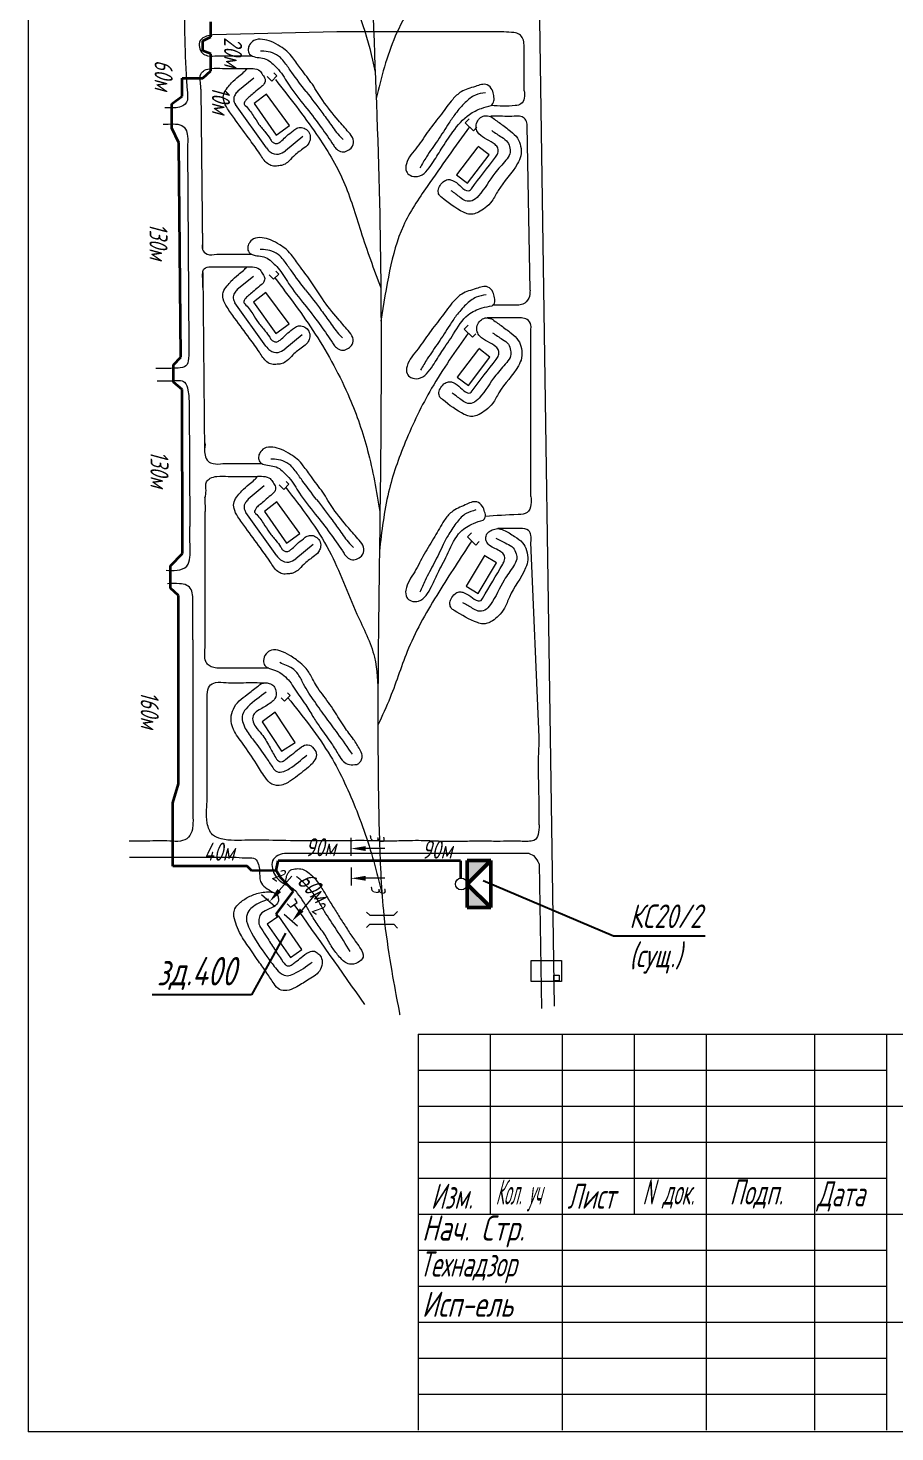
# Model space of a CAD drawing. Header units: millimetres. Extents: x 13096 to 18634, y -492 to 9335.
# Drawn here: x 13117 to 13605, y 5015 to 5805 of the extents above; entities that cross this region are included whole.
import ezdxf
from ezdxf import colors
from ezdxf.entities.mleader import LeaderData, LeaderLine
from ezdxf.math import Vec2, Vec3

# ---------------------------------------------------------------- set-up
doc = ezdxf.new("R2010")
doc.units = ezdxf.units.MM
for name, color, linetype, lineweight in [('Линия выноска', 137, 'Continuous', 20), ('Линия связи (Вновь)', 3, 'Continuous', 60), ('Рамка толстая', 7, 'Continuous', 60), ('Строительный', 251, 'Continuous', 13), ('ТаБлица', 253, 'Continuous', 25), ('текст', 7, 'Continuous', 25), ('Щиты пульты (Вновь)', 5, 'Continuous', 50), ('Элемент эл. схем', 7, 'Continuous', 35)]:
    doc.layers.add(name, color=color, linetype=linetype, lineweight=lineweight)
doc.styles.add('Simplex', font='simplex.shx', dxfattribs={"width": 0.7, "oblique": 15})

# ---------------------------------------------------------------- blocks, each defined once
blk = doc.blocks.new('A$C4BB167BF')
at = {"layer": 'Щиты пульты (Вновь)', "true_color": 0xc7c8ca}
h = blk.add_hatch(color=9, dxfattribs=at)
h.paths.add_polyline_path([(0, 3), (0, 0), (3, 3)])
h.paths.add_polyline_path([(6, 3), (3, 3), (6, 0)])
at = {"layer": 'Щиты пульты (Вновь)', "color": 252, "true_color": 0x939598}
for p, q in [((0, 3), (0, 0)), ((6, 3), (0, 3)), ((0, 0), (3, 3)), ((3, 3), (6, 0)), ((6, 0), (6, 3)), ((0, 0), (6, 0))]:
    blk.add_line(p, q, dxfattribs=at)
blk = doc.blocks.new('_None')

msp = doc.modelspace()

# ---------------------------------------------------------------- linework, layer by layer
at = {"color": 18, "lineweight": 20, "true_color": 0x000000}
for p, q in [((13399.03273, 5340.61873), (13401.42261, 5339.44578)), ((13401.42261, 5339.44578), (13403.23769, 5337.02813)), ((13403.23769, 5337.02813), (13403.88358, 5336.07503)), ((13403.88358, 5336.07503), (13404.68019, 5334.53196)), ((13336.57966, 5239.02752), (14085.82966, 5239.02752)), ((13336.57966, 5239.02752), (13336.57966, 5016.27752)), ((13377.07966, 5239.02752), (13377.07966, 5137.77752)), ((13417.57966, 5239.02752), (13417.57966, 5016.27752)), ((13458.07966, 5239.02752), (13458.07966, 5137.77752)), ((13498.57966, 5239.02752), (13498.57966, 5016.27752)), ((13559.32966, 5239.02752), (13559.32966, 5016.27752)), ((13599.82966, 5239.02752), (13599.82966, 5016.27752)), ((13336.57966, 5218.77752), (13599.82966, 5218.77752)), ((13336.57966, 5198.52752), (13599.82966, 5198.52752)), ((13599.82966, 5198.52752), (14085.82966, 5198.52752)), ((13336.57966, 5178.27752), (13599.82966, 5178.27752)), ((13336.57966, 5158.02752), (13599.82966, 5158.02752)), ((13336.57966, 5137.77752), (14085.82966, 5137.77752)), ((13336.57966, 5117.52752), (13599.82966, 5117.52752)), ((13336.57966, 5097.27752), (13599.82966, 5097.27752)), ((13336.57966, 5077.02752), (13599.82966, 5077.02752)), ((13599.82966, 5077.02752), (14085.82966, 5077.02752)), ((13336.57966, 5056.77752), (13599.82966, 5056.77752)), ((13336.57966, 5036.52752), (13599.82966, 5036.52752))]:
    msp.add_line(p, q, dxfattribs=at)
for points in [[(13400.15876, 5280.34237), (13417.20413, 5280.34237), (13417.20413, 5268.67176), (13400.10158, 5268.67176)], [(13412.81376, 5272.09814), (13415.87986, 5272.09814), (13415.87986, 5269.01502), (13412.81376, 5269.01502)]]:
    msp.add_lwpolyline(points, close=True, dxfattribs=at)
at = {"layer": 'Линия связи (Вновь)', "color": 18, "lineweight": 35, "true_color": 0x000000}
for p, q in [((13219.98403, 5799.85173), (13219.98403, 5808.21377)), ((13215.54337, 5797.49073), (13219.98403, 5799.85173)), ((13215.54337, 5791.85179), (13215.54337, 5797.49073)), ((13220.12146, 5790.18571), (13215.54337, 5791.85179)), ((13220.12146, 5780.56925), (13220.12146, 5790.18571)), ((13215.64922, 5776.58667), (13220.12146, 5780.56925)), ((13203.97352, 5776.58667), (13215.64922, 5776.58667)), ((13203.97352, 5766.36238), (13203.97352, 5776.58667)), ((13198.06803, 5762.17188), (13203.97352, 5766.36238)), ((13198.06803, 5748.44739), (13198.06803, 5762.17188)), ((13202.0104, 5740.10739), (13198.06803, 5748.44739)), ((13203.13237, 5619.65413), (13202.0104, 5740.10739)), ((13199.1156, 5615.43698), (13203.13237, 5619.65413)), ((13199.14351, 5605.59975), (13199.1156, 5615.43698)), ((13203.93398, 5601.4623), (13199.14351, 5605.59975)), ((13204.11403, 5509.31021), (13203.93398, 5601.4623)), ((13197.41318, 5502.39674), (13204.11403, 5509.31021)), ((13197.44147, 5489.77664), (13197.41318, 5502.39674)), ((13201.89813, 5485.66093), (13197.44147, 5489.77664)), ((13201.85576, 5379.77048), (13201.89813, 5485.66093)), ((13198.75114, 5369.10002), (13201.85576, 5379.77048)), ((13198.78618, 5333.52419), (13198.74981, 5369.14045)), ((13256.77279, 5331.00334), (13257.96227, 5336.51686)), ((13360.33523, 5336.51686), (13257.96227, 5336.51686)), ((13360.33523, 5336.51686), (13360.33523, 5326.68625)), ((13240.48054, 5333.5449), (13198.78618, 5333.52419)), ((13243.17471, 5330.82808), (13240.48054, 5333.5449)), ((13256.77279, 5331.00334), (13243.17471, 5330.82808)), ((13259.45344, 5326.83196), (13256.77279, 5331.00334)), ((13266.46026, 5319.37499), (13259.45344, 5326.83196)), ((13256.71253, 5306.46605), (13266.46026, 5319.37499)), ((13257.68145, 5305.0077), (13256.71253, 5306.46605))]:
    msp.add_line(p, q, dxfattribs=at)
at = {"layer": 'Рамка толстая', "color": 18, "lineweight": 20, "true_color": 0x000000}
for p in [(13117.35056, 6348.47419), (14085.97556, 5015.34919)]:
    msp.add_line(p, (13117.35056, 5015.34919), dxfattribs=at)
at = {"layer": 'Строительный', "color": 18, "lineweight": 20, "true_color": 0x000000}
for p, q in [((13398.53152, 6234.94364), (13413.07263, 5254.64848)), ((13290.95113, 5802.51871), (13221.14292, 5800.93067)), ((13377.06522, 5802.51871), (13290.95113, 5802.51871)), ((13396.20225, 5769.44099), (13396.20225, 5795.23949)), ((13257.19716, 5777.81882), (13255.56036, 5779.45563)), ((13214.4953, 5770.29065), (13215.39209, 5680.21101)), ((13244.28192, 5776.60707), (13235.1821, 5769.15226)), ((13251.79908, 5777.43192), (13254.30467, 5774.92633)), ((13254.30467, 5774.92633), (13257.19716, 5777.81882)), ((13251.27175, 5737.34511), (13233.908, 5761.74135)), ((13381.35786, 5755.10488), (13377.45835, 5755.10488)), ((13363.10081, 5751.50181), (13365.29905, 5753.75472)), ((13367.75715, 5746.95847), (13363.10081, 5751.50181)), ((13369.65039, 5748.89879), (13367.75715, 5746.95847)), ((13399.53019, 5657.37089), (13397.95513, 5749.77581)), ((13271.7103, 5743.66278), (13261.98975, 5735.72412)), ((13206.96252, 5737.66502), (13207.70393, 5626.06045)), ((13258.26645, 5666.38054), (13256.62965, 5668.01734)), ((13215.52014, 5667.34902), (13216.52883, 5566.02811)), ((13244.02407, 5665.07059), (13234.92425, 5657.61578)), ((13252.86837, 5665.99364), (13255.37396, 5663.48805)), ((13255.37396, 5663.48805), (13258.26645, 5666.38054)), ((13251.0139, 5625.80863), (13233.65016, 5650.20486)), ((13392.37332, 5648.82537), (13378.46997, 5648.82537)), ((13362.43441, 5635.46991), (13364.63265, 5637.72282)), ((13394.6717, 5641.74559), (13375.42802, 5641.74559)), ((13271.45245, 5632.1263), (13261.7319, 5624.18764)), ((13367.09075, 5630.92657), (13362.43441, 5635.46991)), ((13368.98399, 5632.86689), (13367.09075, 5630.92657)), ((13399.97182, 5541.36378), (13399.97182, 5634.95225)), ((13207.82636, 5593.12483), (13208.30199, 5524.51817)), ((13263.97442, 5548.17288), (13262.33762, 5549.80968)), ((13250.10473, 5547.23921), (13241.00491, 5539.78441)), ((13258.57634, 5547.78597), (13261.08193, 5545.28039)), ((13261.08193, 5545.28039), (13263.97442, 5548.17288)), ((13216.78282, 5540.51606), (13216.85916, 5532.84827)), ((13216.85916, 5457.69097), (13216.85916, 5532.84827)), ((13257.09456, 5507.97726), (13239.73082, 5532.37349)), ((13364.39226, 5518.57357), (13366.5905, 5520.82648)), ((13369.0486, 5514.03023), (13364.39226, 5518.57357)), ((13277.53312, 5514.29493), (13267.81257, 5506.35627)), ((13370.94184, 5515.97055), (13369.0486, 5514.03023)), ((13404.71814, 5405.96059), (13399.97182, 5515.44327)), ((13209.87421, 5460.79828), (13209.87421, 5485.06487)), ((13209.87421, 5460.79828), (13209.87421, 5363.77566)), ((13264.70232, 5429.45128), (13263.17891, 5430.97469)), ((13218.08859, 5371.47129), (13218.08859, 5426.22097)), ((13261.54958, 5426.29854), (13259.6643, 5428.18381)), ((13264.70232, 5429.45128), (13261.54958, 5426.29854)), ((13174.39622, 5338.54712), (13234.366, 5338.54712)), ((13399.03273, 5340.61873), (13266.34107, 5340.61873)), ((13404.71814, 5334.84351), (13405.91916, 5253.46209)), ((13264.76987, 5310.46861), (13268.53465, 5313.07233)), ((13268.53465, 5313.07233), (13267.33409, 5315.37309)), ((13262.94701, 5312.29146), (13264.76987, 5310.46861)), ((13307.59074, 5307.63211), (13309.39394, 5305.8289)), ((13309.39394, 5305.8289), (13322.95033, 5305.8289)), ((13322.95033, 5305.8289), (13325.08889, 5307.96746)), ((13307.59074, 5298.98993), (13309.39394, 5300.79314)), ((13309.39394, 5300.79314), (13322.95033, 5300.79314)), ((13322.95033, 5300.79314), (13325.08889, 5298.65457))]:
    msp.add_line(p, q, dxfattribs=at)
for points in [[(13251.31457, 5767.62119), (13244.40493, 5762.20356), (13256.8248, 5744.46518), (13264.34669, 5749.88282), (13251.31457, 5767.62119)], [(13370.12232, 5737.87829), (13358.16961, 5722.18003), (13364.42506, 5717.41711), (13376.56012, 5733.35486), (13370.30467, 5738.11778)], [(13251.05672, 5656.08471), (13244.14708, 5650.66707), (13256.56695, 5632.9287), (13264.08884, 5638.34633), (13251.05672, 5656.08471)], [(13370.54319, 5624.20478), (13358.59049, 5608.50652), (13364.84594, 5603.7436), (13376.98099, 5619.68135), (13370.72554, 5624.44427)], [(13257.13739, 5538.25334), (13250.22775, 5532.8357), (13262.64762, 5515.09733), (13270.1695, 5520.51496), (13257.13739, 5538.25334)], [(13373.62768, 5507.80786), (13363.61625, 5490.80569), (13370.39129, 5486.81633), (13380.55544, 5504.07789), (13373.78041, 5508.06725)], [(13256.22365, 5420.01355), (13248.85541, 5414.58946), (13259.86898, 5398.16221), (13267.46991, 5403.0439), (13256.22365, 5420.01355)], [(13258.29617, 5305.41626), (13251.82841, 5300.929), (13264.85188, 5282.15747), (13271.13965, 5286.51985), (13258.29617, 5305.41626)]]:
    msp.add_lwpolyline(points, dxfattribs=at)
msp.add_open_spline([(13341.44487, 6284.11754), (13332.05782, 6269.93784), (13341.44487, 6284.11754), (13305.14548, 6218.33333), (13308.92747, 6085.45597), (13305.13986, 5913.2762), (13317.10154, 5715.2256), (13315.18738, 5521.3925), (13313.05463, 5387.45763), (13316.64116, 5300.49574), (13326.27497, 5249.81869), (13326.27497, 5249.81869), (13326.27497, 5249.81869), (13326.27497, 5249.81869), (13326.27497, 5249.81869), (13326.27497, 5249.81869), (13326.27497, 5249.81869), (13326.27497, 5249.81869), (13326.27497, 5249.81869)], degree=3, knots=[0, 0, 0, 0, 25.836333109, 49.871244762, 76.873917157, 116.334767859, 166.936096042, 211.721259242, 248.246118291, 257.850777941, 271.152471293, 282.284588503, 290.662390358, 305.749777897, 312.760031631, 324.633986925, 330.142951601, 332.123990533, 332.123990533, 332.123990533, 332.123990533], dxfattribs=at)
for points in [[(13255.4028, 5892.43458), (13276.86119, 5865.3141), (13293.92449, 5833.02781), (13305.56996, 5806.07884), (13312.47428, 5779.99152)], [(13364.07468, 5862.88287), (13342.97094, 5832.4285), (13323.74309, 5800.10003), (13313.04044, 5765.01537)], [(13205.19377, 5821.15345), (13206.90365, 5768.22639), (13206.43545, 5763.0656), (13204.36703, 5760.99719), (13200.55201, 5759.93694), (13194.24699, 5759.93694)], [(13396.20225, 5795.23949), (13395.44961, 5798.66581), (13393.59153, 5801.13741), (13390.42738, 5802.12237), (13384.80386, 5802.51871), (13377.06522, 5802.51871)], [(13221.14292, 5800.93067), (13217.58334, 5800.08986), (13214.12126, 5797.65095), (13213.6774, 5793.92608), (13215.40844, 5790.50133), (13218.24913, 5789.17102), (13223.61979, 5789.17102)], [(13288.17091, 5740.2185), (13281.21117, 5750.09297), (13272.98105, 5760.76072), (13264.06934, 5772.61072), (13258.10386, 5781.32127), (13255.1061, 5784.31903), (13251.94021, 5786.87423), (13248.16658, 5787.95429), (13244.18226, 5788.6809), (13241.80645, 5790.11092), (13241.07915, 5792.8594), (13241.80645, 5795.19719), (13244.30781, 5797.69855), (13249.14359, 5798.36445), (13253.95008, 5797.10078), (13259.12317, 5794.31426), (13262.79128, 5791.69215), (13266.19099, 5787.98082), (13270.7551, 5781.72622), (13277.13001, 5773.08273), (13283.0166, 5763.94377), (13291.73031, 5752.91744), (13297.54012, 5746.11247), (13300.09313, 5742.168), (13299.7777, 5738.34737), (13297.65127, 5736.22095), (13294.64121, 5735.06629), (13291.48135, 5736.09774), (13289.47224, 5738.15344), (13288.17091, 5740.2185)], [(13223.61979, 5789.17102), (13229.74379, 5789.17102), (13236.31203, 5789.17102), (13240.76905, 5789.17102), (13242.97947, 5789.17102)], [(13273.60444, 5769.06608), (13265.60609, 5779.72363), (13261.71696, 5785.14736), (13259.15666, 5788.10559), (13254.69522, 5790.71379), (13249.94329, 5791.64386), (13248.02585, 5791.64386)], [(13214.4953, 5770.29065), (13214.23105, 5774.02919), (13214.4953, 5778.87274), (13216.56372, 5780.94115), (13220.37875, 5782.0014), (13226.68376, 5782.0014)], [(13226.68376, 5782.0014), (13233.53889, 5782.0014), (13239.64242, 5782.0014), (13243.77977, 5782.0014), (13247.61041, 5780.7141), (13249.19971, 5778.47489), (13250.54836, 5775.98269), (13250.14085, 5773.49921), (13247.92107, 5771.27943), (13244.59851, 5768.46981), (13241.97188, 5766.20841), (13239.99263, 5764.41859), (13239.07977, 5763.07933), (13238.86865, 5761.95772), (13239.41623, 5761.20023), (13243.85892, 5755.5143), (13247.12988, 5750.55863), (13250.84655, 5745.90496), (13253.429, 5742.42163), (13254.5812, 5740.77883), (13255.86618, 5739.97214), (13257.48979, 5739.77263), (13258.38407, 5740.22369), (13260.02223, 5741.44171), (13262.71921, 5744.0326), (13266.25964, 5746.92495), (13268.46009, 5748.41273), (13270.99395, 5748.81244), (13273.79453, 5747.65774), (13275.69592, 5745.12627), (13275.82541, 5741.82409), (13274.79696, 5739.51218), (13271.7682, 5736.73026), (13266.46503, 5732.49375), (13263.12376, 5729.15249), (13260.41103, 5727.6212), (13257.68586, 5727.1869), (13254.59436, 5727.1869), (13251.85189, 5728.55684), (13247.63909, 5733.91308), (13242.09296, 5741.76866), (13233.8612, 5752.98651), (13229.47007, 5759.31191), (13227.30177, 5763.98352), (13227.30177, 5767.64385), (13229.46121, 5771.26497), (13231.66281, 5773.83671)], [(13231.66281, 5773.83671), (13235.78887, 5777.6094), (13238.67176, 5780.01443), (13240.69182, 5782.0345)], [(13256.32914, 5775.79436), (13279.50067, 5744.92817), (13294.66482, 5718.45528), (13304.31962, 5690.4828), (13315.59899, 5658.66638)], [(13377.70501, 5761.13356), (13372.15016, 5759.55907), (13365.41208, 5756.11988), (13356.1451, 5746.39645), (13349.58393, 5736.58386), (13344.49023, 5728.55811), (13336.31448, 5721.27205), (13332.12267, 5721.91186), (13329.96569, 5724.06884), (13329.96569, 5728.31496), (13336.11497, 5737.95761), (13342.54812, 5747.08176), (13349.65403, 5756.34283), (13356.0267, 5764.60805), (13360.72293, 5768.81634), (13368.81546, 5771.89906), (13375.39427, 5772.77153), (13378.24569, 5769.92012), (13379.12034, 5766.72242), (13379.12034, 5763.69786), (13377.70501, 5761.13356)], [(13235.1821, 5769.15226), (13233.68852, 5767.22808), (13232.91331, 5764.3387), (13233.908, 5761.74135)], [(13273.60444, 5769.06608), (13282.41053, 5757.49412), (13287.38958, 5750.62478), (13292.92188, 5743.51857), (13294.42283, 5742.01762)], [(13374.42192, 5768.34382), (13368.77415, 5767.01175), (13363.05624, 5762.83723), (13357.64203, 5756.67526), (13353.90338, 5751.27664), (13347.60121, 5741.55516), (13341.31457, 5732.34284), (13337.5948, 5726.11559)], [(13396.20225, 5769.44099), (13396.20225, 5765.32764), (13394.41246, 5762.08061), (13391.23007, 5761.13356), (13377.70501, 5761.13356)], [(13377.45835, 5754.89318), (13373.78877, 5755.3664), (13371.15291, 5753.91616), (13369.40851, 5751.12884), (13369.40851, 5747.60112), (13370.80105, 5745.21617), (13379.85253, 5739.15444), (13381.38597, 5737.11077), (13381.38597, 5734.39381), (13380.02621, 5732.06002), (13366.50184, 5714.32302), (13365.49783, 5713.31901), (13363.8676, 5713.31901), (13360.05175, 5716.15108), (13355.86053, 5719.07306), (13353.86156, 5719.53393), (13351.43205, 5718.76582), (13348.90323, 5716.237), (13347.8872, 5713.3808), (13348.40999, 5710.92287), (13349.82398, 5709.50889), (13362.1325, 5701.16378), (13364.89509, 5700.1398), (13367.59004, 5700.1398), (13370.54371, 5701.15214), (13374.20884, 5703.56455), (13378.07083, 5707.42653), (13381.55606, 5713.31836), (13392.5251, 5728.47459), (13394.32842, 5732.86827), (13394.22936, 5738.25651), (13392.47214, 5742.7889), (13388.51191, 5746.74912), (13382.80885, 5751.09598), (13377.45835, 5754.89318)], [(13397.95513, 5749.77581), (13397.11743, 5752.94364), (13395.02899, 5754.7742), (13391.99083, 5755.10488), (13381.35786, 5755.10488)], [(13193.26649, 5750.63539), (13198.99031, 5750.78348), (13203.83385, 5749.85348), (13205.90227, 5747.78506), (13206.96252, 5743.97003), (13206.96252, 5737.66502)], [(13365.42898, 5749.23014), (13341.70767, 5715.70817), (13328.28245, 5693.51423), (13320.57696, 5668.25506), (13315.72008, 5639.92087)], [(13377.96098, 5747.10319), (13383.61304, 5743.3057), (13386.88528, 5740.59791), (13388.17435, 5737.09762), (13388.17435, 5734.04376), (13385.96159, 5730.37836), (13379.77868, 5723.13069), (13370.53621, 5710.37218), (13366.92619, 5707.59449), (13363.19444, 5707.59449), (13360.24699, 5709.46819), (13355.25579, 5713.19641)], [(13251.27175, 5737.34511), (13253.4813, 5735.06107), (13258.16439, 5733.83043), (13261.98975, 5735.72412)], [(13215.30122, 5689.3386), (13215.31055, 5688.40094), (13215.33003, 5686.4449), (13215.36038, 5683.3963), (13215.39209, 5680.21101), (13217.99128, 5677.63453), (13223.36195, 5677.63453)], [(13287.91306, 5628.68201), (13280.95332, 5638.55649), (13272.7232, 5649.22424), (13263.81149, 5661.07424), (13257.84601, 5669.78478), (13254.84825, 5672.78254), (13251.68236, 5675.33775), (13247.90874, 5676.4178), (13243.92441, 5677.14441), (13241.5486, 5678.57444), (13240.8213, 5681.32292), (13241.5486, 5683.66071), (13244.04996, 5686.16207), (13248.88574, 5686.82796), (13253.69223, 5685.56429), (13258.86532, 5682.77778), (13262.53343, 5680.15566), (13265.93314, 5676.44433), (13270.49725, 5670.18974), (13276.87217, 5661.54624), (13282.75875, 5652.40729), (13291.47246, 5641.38095), (13297.28227, 5634.57599), (13299.83528, 5630.63152), (13299.51985, 5626.81089), (13297.39342, 5624.68446), (13294.38336, 5623.5298), (13291.2235, 5624.56126), (13289.21439, 5626.61696), (13287.91306, 5628.68201)], [(13223.36195, 5677.63453), (13229.48594, 5677.63453), (13236.05418, 5677.63453), (13240.5112, 5677.63453), (13242.72162, 5677.63453)], [(13273.34659, 5657.52959), (13265.34825, 5668.18715), (13261.45911, 5673.61088), (13258.89881, 5676.56911), (13254.43737, 5679.17731), (13249.68544, 5680.10737), (13247.768, 5680.10737)], [(13215.60557, 5658.76778), (13215.56833, 5662.50859), (13215.52014, 5667.34902), (13216.30587, 5669.40467), (13220.1209, 5670.46492), (13226.42591, 5670.46492)], [(13226.42591, 5670.46492), (13233.28104, 5670.46492), (13239.38457, 5670.46492), (13243.52192, 5670.46492), (13247.35256, 5669.17761), (13248.94187, 5666.9384), (13250.29051, 5664.4462), (13249.883, 5661.96272), (13247.66322, 5659.74295), (13244.34066, 5656.93333), (13241.71403, 5654.67192), (13239.73478, 5652.8821), (13238.82192, 5651.54284), (13238.6108, 5650.42123), (13239.15838, 5649.66374), (13243.60107, 5643.97782), (13246.87203, 5639.02214), (13250.5887, 5634.36848), (13253.17115, 5630.88514), (13254.32335, 5629.24235), (13255.60833, 5628.43565), (13257.23194, 5628.23615), (13258.12622, 5628.6872), (13259.76438, 5629.90523), (13262.46136, 5632.49611), (13266.00179, 5635.38846), (13268.20224, 5636.87625), (13270.7361, 5637.27595), (13273.53668, 5636.12125), (13275.43807, 5633.58979), (13275.56756, 5630.28761), (13274.53911, 5627.9757), (13271.51035, 5625.19378), (13266.20718, 5620.95727), (13262.86592, 5617.61601), (13260.15318, 5616.08471), (13257.42801, 5615.65042), (13254.33651, 5615.65042), (13251.59404, 5617.02035), (13247.38124, 5622.37659), (13241.83511, 5630.23217), (13233.60335, 5641.45002), (13229.21222, 5647.77543), (13227.04392, 5652.44703), (13227.04392, 5656.10737), (13229.20336, 5659.72849), (13231.40496, 5662.30023)], [(13231.40496, 5662.30023), (13235.53102, 5666.07291), (13238.41391, 5668.47795), (13240.43397, 5670.49801)], [(13256.07129, 5664.25787), (13278.80062, 5632.61315), (13298.04499, 5596.6725), (13308.17958, 5567.27011), (13315.14574, 5532.75189)], [(13378.12589, 5648.55022), (13372.57103, 5647.3137), (13364.75274, 5643.52659), (13356.56598, 5632.72294), (13350.0048, 5622.91035), (13344.9111, 5614.8846), (13336.73535, 5607.59854), (13332.54354, 5608.23835), (13330.38656, 5610.39533), (13330.38656, 5614.64145), (13336.53584, 5624.2841), (13342.96899, 5633.40825), (13350.07491, 5642.66932), (13356.44758, 5650.93453), (13361.14381, 5655.14283), (13369.23633, 5658.22555), (13375.81515, 5659.09802), (13378.66657, 5656.2466), (13379.54121, 5653.04891), (13379.54121, 5650.02434), (13378.12589, 5648.55022)], [(13234.92425, 5657.61578), (13233.43067, 5655.6916), (13232.65546, 5652.80222), (13233.65016, 5650.20486)], [(13273.34659, 5657.52959), (13282.15268, 5645.95764), (13287.13174, 5639.08829), (13292.66403, 5631.98208), (13294.16498, 5630.48113)], [(13374.84279, 5654.67031), (13369.19503, 5653.33824), (13363.47712, 5649.16372), (13358.0629, 5643.00175), (13354.32426, 5637.60313), (13348.02208, 5627.88165), (13341.73545, 5618.66933), (13338.01568, 5612.44208)], [(13399.53019, 5657.37089), (13398.73827, 5652.75255), (13395.48129, 5649.49558), (13392.37332, 5648.82537)], [(13377.87922, 5641.21967), (13374.20965, 5641.69289), (13371.57378, 5640.24264), (13369.82939, 5637.45533), (13369.82939, 5633.92761), (13371.22192, 5631.54266), (13380.27341, 5625.48092), (13381.80685, 5623.43726), (13381.80685, 5620.7203), (13380.44708, 5618.38651), (13366.92271, 5600.64951), (13365.9187, 5599.6455), (13364.28847, 5599.6455), (13360.47263, 5602.47757), (13356.28141, 5605.39955), (13354.28244, 5605.86042), (13351.85293, 5605.09231), (13349.3241, 5602.56349), (13348.30808, 5599.70729), (13348.83087, 5597.24936), (13350.24485, 5595.83537), (13362.55338, 5587.49027), (13365.31596, 5586.46629), (13368.01092, 5586.46629), (13370.96458, 5587.47863), (13374.62972, 5589.89103), (13378.4917, 5593.75302), (13381.97694, 5599.64485), (13392.94597, 5614.80108), (13394.7493, 5619.19476), (13394.65024, 5624.583), (13392.89301, 5629.11538), (13388.93279, 5633.07561), (13383.22973, 5637.42247), (13377.87922, 5641.21967)], [(13399.97182, 5634.95225), (13399.97182, 5637.58706), (13397.81525, 5640.89599), (13394.6717, 5641.74559)], [(13364.76258, 5633.19824), (13344.18626, 5602.1826), (13329.38574, 5571.88825), (13320.00004, 5543.75779), (13314.86555, 5510.58408)], [(13378.38185, 5633.42968), (13384.03392, 5629.63219), (13387.30615, 5626.9244), (13388.59522, 5623.42411), (13388.59522, 5620.37025), (13386.38246, 5616.70485), (13380.19956, 5609.45718), (13370.95708, 5596.69867), (13367.34706, 5593.92098), (13363.61532, 5593.92098), (13360.66787, 5595.79468), (13355.67666, 5599.52289)], [(13207.70393, 5626.06045), (13207.50735, 5618.86027), (13206.06582, 5614.73652), (13201.67573, 5613.49285), (13196.22691, 5613.37533), (13189.25096, 5613.37533)], [(13251.0139, 5625.80863), (13253.22345, 5623.52459), (13257.90654, 5622.29395), (13261.7319, 5624.18764)], [(13189.91221, 5606.40692), (13198.30145, 5606.40692), (13205.29995, 5605.51053), (13207.23508, 5601.14931), (13207.82636, 5593.12483)], [(13216.65959, 5571.5361), (13216.84307, 5570.69529), (13216.53728, 5568.25639), (13216.81729, 5564.53151), (13218.54833, 5561.10676), (13221.38901, 5559.77645), (13226.75968, 5559.77645)], [(13293.99373, 5510.85064), (13287.03399, 5520.72512), (13278.80386, 5531.39287), (13269.89216, 5543.24287), (13263.92667, 5551.95341), (13260.92891, 5554.95117), (13257.76303, 5557.50637), (13253.9894, 5558.58643), (13250.00507, 5559.31304), (13247.62926, 5560.74306), (13246.90197, 5563.49155), (13247.62926, 5565.82934), (13250.13062, 5568.33069), (13254.9664, 5568.99659), (13259.77289, 5567.73292), (13264.94598, 5564.9464), (13268.61409, 5562.32429), (13272.0138, 5558.61296), (13276.57792, 5552.35836), (13282.95283, 5543.71487), (13288.83942, 5534.57591), (13297.55312, 5523.54958), (13303.36294, 5516.74462), (13305.91594, 5512.80015), (13305.60051, 5508.97952), (13303.47409, 5506.85309), (13300.46403, 5505.69843), (13297.30417, 5506.72988), (13295.29505, 5508.78558), (13293.99373, 5510.85064)], [(13226.75968, 5559.77645), (13235.56661, 5559.80316), (13242.13484, 5559.80316), (13246.59186, 5559.80316), (13248.80228, 5559.80316)], [(13279.42725, 5539.69822), (13271.42891, 5550.35578), (13267.53977, 5555.77951), (13264.97948, 5558.73774), (13260.51803, 5561.34594), (13255.76611, 5562.276), (13253.84867, 5562.276)], [(13216.78282, 5540.51606), (13217.37093, 5544.63462), (13217.63519, 5549.47817), (13219.7036, 5551.54659), (13223.51863, 5552.60684), (13229.82364, 5552.60684)], [(13229.82364, 5552.60684), (13239.3617, 5552.63355), (13245.46523, 5552.63355), (13249.60259, 5552.63355), (13253.43322, 5551.34624), (13255.02253, 5549.10703), (13256.37117, 5546.61483), (13255.96366, 5544.13135), (13253.74388, 5541.91157), (13250.42133, 5539.10196), (13247.7947, 5536.84055), (13245.81544, 5535.05073), (13244.90259, 5533.71147), (13244.69146, 5532.58986), (13245.23905, 5531.83237), (13249.68173, 5526.14644), (13252.95269, 5521.19077), (13256.66936, 5516.5371), (13259.25182, 5513.05377), (13260.40401, 5511.41098), (13261.689, 5510.60428), (13263.3126, 5510.40478), (13264.20688, 5510.85583), (13265.84505, 5512.07385), (13268.54202, 5514.66474), (13272.08245, 5517.55709), (13274.28291, 5519.04488), (13276.81676, 5519.44458), (13279.61734, 5518.28988), (13281.51873, 5515.75842), (13281.64822, 5512.45624), (13280.61977, 5510.14433), (13277.59101, 5507.36241), (13272.28784, 5503.1259), (13268.94658, 5499.78463), (13266.23384, 5498.25334), (13263.50867, 5497.81905), (13260.41718, 5497.81905), (13257.67471, 5499.18898), (13253.46191, 5504.54522), (13247.91577, 5512.4008), (13239.68401, 5523.61865), (13235.29289, 5529.94405), (13233.12458, 5534.61566), (13233.12458, 5538.276), (13235.28403, 5541.89711), (13237.48563, 5544.46885)], [(13237.48563, 5544.46885), (13241.61168, 5548.24154), (13244.49457, 5550.64658), (13246.51464, 5552.66664)], [(13262.15195, 5546.4265), (13286.58939, 5510.80556), (13302.21335, 5475.18462), (13312.03258, 5450.933), (13313.99524, 5429.09868)], [(13399.97182, 5541.36378), (13399.97182, 5536.73456), (13397.91113, 5532.30214), (13392.88297, 5531.19404), (13374.42471, 5530.09026)], [(13241.00491, 5539.78441), (13239.51134, 5537.86022), (13238.73613, 5534.97085), (13239.73082, 5532.37349)], [(13279.42725, 5539.69822), (13288.23334, 5528.12627), (13293.2124, 5521.25692), (13298.74469, 5514.15071), (13300.24564, 5512.64976)], [(13373.09818, 5528.0535), (13367.72864, 5526.16845), (13360.41333, 5521.48293), (13353.56229, 5509.78654), (13348.20817, 5499.2666), (13344.09981, 5490.69456), (13336.84353, 5482.49237), (13332.60547, 5482.63173), (13330.20843, 5484.51836), (13329.70606, 5488.73466), (13334.67128, 5499.03713), (13339.97973, 5508.85833), (13345.94002, 5518.89508), (13351.29003, 5527.85622), (13355.45538, 5532.59058), (13363.12633, 5536.60911), (13369.55571, 5538.25383), (13372.72447, 5535.7598), (13373.9713, 5532.68804), (13374.32915, 5529.68473), (13373.09818, 5528.0535)], [(13369.11405, 5533.74217), (13363.66355, 5531.75124), (13358.47971, 5526.92953), (13353.83258, 5520.17027), (13350.75893, 5514.36723), (13345.6512, 5503.9684), (13340.49867, 5494.07698), (13337.5418, 5487.45337)], [(13194.97111, 5499.88058), (13201.11977, 5499.88058), (13206.5504, 5502.18912), (13208.30199, 5507.11078), (13208.30199, 5516.97161), (13208.30199, 5524.51817)], [(13381.16008, 5523.31019), (13378.27287, 5522.53335), (13375.70919, 5520.89935), (13374.63112, 5518.3747), (13374.82233, 5516.38798), (13376.59458, 5513.9429), (13383.13856, 5510.22627), (13384.90302, 5508.37838), (13385.22448, 5505.68051), (13384.15039, 5503.20223), (13372.81955, 5483.98969), (13371.94138, 5482.87394), (13370.3226, 5482.68106), (13366.19849, 5485.04177), (13361.69099, 5487.44735), (13359.65153, 5487.66847), (13357.32997, 5486.61832), (13355.1181, 5483.80806), (13354.44714, 5480.85171), (13355.25707, 5478.47289), (13356.82841, 5477.23614), (13370.03783, 5470.40592), (13372.90216, 5469.71599), (13375.57819, 5470.03484), (13378.39134, 5471.38953), (13381.74531, 5474.21863), (13385.12324, 5478.51041), (13387.8869, 5484.77322), (13396.9857, 5501.12079), (13398.25652, 5505.69697), (13397.52065, 5511.03564), (13395.23952, 5515.32828), (13390.83856, 5518.79214), (13384.66126, 5522.43372), (13381.16008, 5523.31019)], [(13380.31984, 5517.8954), (13386.3815, 5514.7933), (13389.95113, 5512.49168), (13391.64528, 5509.16849), (13392.00659, 5506.13609), (13390.24305, 5502.23463), (13384.96107, 5494.30634), (13377.29302, 5480.54392), (13374.037, 5477.35863), (13370.33147, 5476.91711), (13367.18303, 5478.42892), (13361.78579, 5481.54042)], [(13399.97182, 5515.44327), (13399.97182, 5519.49909), (13398.6799, 5522.14034), (13393.91077, 5523.27972), (13381.31397, 5523.27972)], [(13366.72043, 5516.3019), (13348.20793, 5487.60734), (13331.21191, 5455.95219), (13320.8476, 5428.27301), (13313.96521, 5412.74465)], [(13257.09456, 5507.97726), (13259.30412, 5505.69322), (13263.9872, 5504.46258), (13267.81257, 5506.35627)], [(13209.87421, 5485.06487), (13208.99621, 5488.99151), (13206.64879, 5491.33893), (13202.40834, 5492.28232), (13195.68635, 5492.28232)], [(13252.65889, 5444.83907), (13243.26665, 5444.83907), (13230.07171, 5444.83907), (13224.2761, 5444.83907), (13220.94958, 5445.30502), (13218.5032, 5446.71799), (13217.2418, 5448.55104), (13216.70626, 5452.44625), (13216.85916, 5457.69097)], [(13301.91059, 5390.62447), (13297.98247, 5390.62447), (13294.61238, 5392.24581), (13291.90309, 5396.00882), (13287.87218, 5402.41256), (13281.91127, 5410.88408), (13277.88036, 5416.8257), (13273.37961, 5424.17359), (13267.2212, 5433.04731), (13264.37976, 5437.40448), (13261.19836, 5440.58588), (13256.42185, 5443.561), (13252.0747, 5445.0108), (13250.38854, 5446.31032), (13249.64866, 5449.02842), (13251.08696, 5452.77704), (13254.1677, 5454.94997), (13258.90343, 5454.57228), (13264.51345, 5451.91551), (13270.25099, 5447.83705), (13273.6984, 5444.51188), (13277.25146, 5438.81889), (13279.40073, 5434.85192), (13282.78861, 5430.15706), (13289.40892, 5420.76435), (13295.11901, 5411.75777), (13300.29206, 5404.74433), (13303.80046, 5399.0166), (13305.05071, 5395.85143), (13304.78867, 5393.3669), (13303.69649, 5391.76736), (13302.5643, 5390.80992), (13301.91059, 5390.62447)], [(13299.68655, 5396.38574), (13291.42329, 5408.08095), (13285.14857, 5416.58764), (13278.46794, 5425.97208), (13272.21605, 5435.8611), (13269.13724, 5441.39688), (13265.8994, 5444.63471), (13262.65867, 5446.27534), (13258.93593, 5447.91761)], [(13218.08859, 5426.22097), (13218.08859, 5430.06), (13219.28499, 5434.73067), (13222.7559, 5436.6414), (13228.6352, 5436.6414), (13239.84617, 5436.6414), (13246.21008, 5436.6414), (13250.92547, 5436.60178)], [(13246.24048, 5434.42861), (13240.48722, 5429.96561), (13235.97002, 5426.41765), (13232.74337, 5421.81924), (13231.45778, 5416.63111), (13232.78643, 5410.37351), (13238.21931, 5402.1181), (13245.66346, 5391.02811), (13250.53549, 5383.50391), (13254.43293, 5379.60646), (13259.78923, 5379.0678), (13265.50439, 5381.86515), (13273.92176, 5388.27977), (13278.06042, 5392.41842), (13279.40672, 5396.09185), (13278.04525, 5399.51573), (13274.47729, 5401.76706), (13270.99461, 5400.5089), (13266.68148, 5397.02358), (13261.98285, 5393.50995), (13260.33212, 5392.27959), (13258.64776, 5392.27959), (13256.60057, 5394.33115), (13252.89342, 5400.85844), (13248.64057, 5407.64477), (13245.14781, 5412.02684), (13243.65742, 5415.46565), (13243.65742, 5417.29283), (13244.90573, 5419.58405), (13248.07107, 5421.74277), (13253.9066, 5425.49482), (13256.0655, 5427.65372), (13256.65394, 5432.04206), (13255.48502, 5434.62335), (13252.85407, 5436.23918), (13250.65618, 5436.59595), (13248.70535, 5436.0855), (13246.24048, 5434.42861)], [(13251.18604, 5431.22423), (13240.83485, 5422.98478), (13237.92569, 5418.62666), (13237.92569, 5414.88928), (13239.46082, 5410.94741), (13244.02411, 5404.26394), (13251.26912, 5394.30183), (13254.87573, 5388.93535), (13257.13886, 5386.67222), (13261.01236, 5386.67222), (13264.29348, 5388.31921), (13274.06811, 5395.93795)], [(13263.39096, 5428.13992), (13287.28766, 5395.38245), (13302.05825, 5364.49659), (13313.45551, 5329.42444), (13316.27894, 5317.54477)], [(13404.71814, 5356.74683), (13404.50785, 5374.56051), (13404.26578, 5387.99826), (13404.71814, 5405.96059)], [(13404.71814, 5356.74683), (13401.65465, 5347.91948), (13398.36407, 5347.38641), (13389.98687, 5347.56447), (13382.67908, 5347.38641), (13372.87597, 5347.56447), (13364.32048, 5347.42058), (13352.72459, 5347.3028), (13340.01733, 5347.76881), (13326.82668, 5347.6523), (13318.14376, 5347.5358), (13309.4919, 5347.76881), (13296.48485, 5347.76881), (13280.85312, 5347.76881), (13259.6237, 5347.85622), (13241.04465, 5348.0731), (13225.89351, 5348.84273), (13221.04396, 5351.14607), (13218.08859, 5357.57913), (13217.68692, 5365.04413), (13218.08859, 5371.47129)], [(13209.87421, 5363.77566), (13210.03998, 5357.71929), (13209.67427, 5354.28592), (13207.51647, 5349.72377), (13202.93332, 5347.55191), (13196.95151, 5347.55191), (13184.22537, 5347.55191), (13174.12135, 5347.55191)], [(13234.366, 5338.54712), (13241.23295, 5338.07613), (13244.89973, 5337.62345), (13246.79707, 5334.47213), (13247.44079, 5330.89998), (13248.00917, 5324.89087), (13254.98996, 5318.77988)], [(13266.34107, 5340.61873), (13262.82469, 5340.61873), (13257.77354, 5339.50964), (13254.7386, 5336.47471), (13254.7386, 5332.19525), (13256.35468, 5327.99938), (13263.4818, 5322.32374)], [(13262.21623, 5325.53183), (13262.96588, 5323.24511), (13266.52813, 5320.48256), (13268.84593, 5318.16475), (13272.22296, 5313.33616), (13275.61695, 5307.84743), (13279.77692, 5300.94333), (13284.46073, 5294.44172), (13288.27786, 5287.75765), (13292.46987, 5282.3615), (13295.13729, 5279.69408), (13297.98848, 5278.38464), (13302.69286, 5279.28847), (13305.63163, 5282.22725), (13303.91418, 5287.60374), (13301.24807, 5291.30541), (13297.32805, 5297.14441), (13293.31755, 5303.34337), (13289.50813, 5309.49164), (13285.60124, 5315.77729), (13282.02914, 5321.70601), (13278.88524, 5326.10963), (13275.95554, 5329.03932), (13269.89301, 5332.05015), (13266.49037, 5331.7835), (13264.97776, 5331.33505), (13263.85308, 5330.03542), (13262.93246, 5328.52782), (13262.51614, 5327.28015), (13262.21623, 5325.53183)], [(13298.46774, 5285.41066), (13290.72941, 5297.73544), (13283.9942, 5308.05731), (13278.60217, 5316.8117), (13274.06396, 5322.22308), (13270.0201, 5326.18735), (13268.14334, 5327.70283)], [(13254.98996, 5318.77988), (13252.90537, 5318.9848), (13251.40097, 5318.9848), (13247.53749, 5318.43833), (13241.17629, 5316.12399), (13236.16925, 5312.64412), (13233.55026, 5309.4212), (13232.97757, 5306.3845), (13234.09756, 5301.39233), (13236.18332, 5296.20824), (13241.04788, 5288.54027), (13246.90949, 5279.99592), (13251.63661, 5273.3128), (13255.66097, 5267.22779), (13258.71241, 5264.17635), (13262.73677, 5263.57921), (13267.58713, 5265.23247), (13274.50236, 5269.34111), (13281.12661, 5274.47533), (13282.66526, 5278.79676), (13282.02519, 5282.27382), (13280.26432, 5284.37292), (13278.26648, 5285.62812), (13275.26189, 5285.11374), (13270.80263, 5282.07398), (13267.73628, 5279.62629), (13265.83777, 5278.21979), (13264.5477, 5277.49131), (13263.03327, 5277.49131), (13261.65518, 5278.412), (13260.07598, 5280.4486), (13255.8078, 5286.86371), (13251.54114, 5293.55666), (13248.48555, 5298.23462), (13247.11504, 5301.04643), (13247.11504, 5303.46637), (13248.0273, 5306.35775), (13251.64886, 5308.91822), (13256.46185, 5311.40102), (13258.03828, 5314.05175), (13257.87681, 5316.15622), (13257.4406, 5317.39695), (13255.98938, 5318.37002), (13254.98996, 5318.77988)], [(13252.54819, 5314.86301), (13243.98635, 5310.82436), (13241.4546, 5308.29261), (13240.0758, 5304.07616), (13241.94445, 5297.93636), (13251.46231, 5282.71402), (13256.3505, 5276.32099), (13259.77312, 5272.89837), (13263.05998, 5271.8247), (13266.67379, 5272.88291), (13277.07904, 5279.54345)], [(13266.81998, 5311.93819), (13306.4777, 5255.70462)]]:
    msp.add_spline(points, degree=3, dxfattribs=at)
at = {"layer": 'Щиты пульты (Вновь)', "color": 18, "lineweight": 20, "true_color": 0x000000}
msp.add_circle((13360.8324, 5323.41633), 3.3075, dxfattribs=at)
at = {"layer": 'Элемент эл. схем', "color": 18, "lineweight": 20, "true_color": 0x000000}
for p, q in [((13298.84079, 5349.35114), (13298.85581, 5339.22788)), ((13317.86718, 5343.38108), (13307.09968, 5343.36511)), ((13298.86559, 5332.62789), (13298.8806, 5322.50463)), ((13265.57933, 5327.89383), (13258.52563, 5319.75844)), ((13317.89198, 5326.65782), (13307.12448, 5326.64186)), ((13248.58913, 5317.45457), (13256.23777, 5310.8229)), ((13278.2146, 5316.93856), (13271.16089, 5308.80317)), ((13261.22439, 5306.4993), (13268.87303, 5299.86763))]:
    msp.add_line(p, q, dxfattribs=at)
for points in [[(13307.09764, 5344.74011), (13307.10172, 5341.99011), (13298.84969, 5343.35288)], [(13257.48675, 5320.65919), (13259.56451, 5318.85769), (13253.12112, 5313.52515)], [(13307.12244, 5328.01686), (13307.12652, 5325.26686), (13298.87449, 5326.62962)], [(13270.12201, 5309.70392), (13272.19977, 5307.90242), (13265.75638, 5302.56988)]]:
    msp.add_solid(points, dxfattribs=at)

# ---------------------------------------------------------------- block references
at = {"color": 18, "lineweight": 20, "true_color": 0x000000, "xscale": 4.41, "yscale": 4.41, "zscale": 4.41, "rotation": 90}
msp.add_blockref('A$C4BB167BF', (13377.36977, 5310.18653), dxfattribs=at)

# ---------------------------------------------------------------- texts
at = {"color": 18, "lineweight": 20, "true_color": 0x000000, "style": 'Simplex', "oblique": 15}
for s, width, p in [('Изм.', 0.6, (13343.77923, 5140.81502)), ('Кол. уч', 0.4, (13380.1336, 5143.17752)), ('Лист', 0.6, (13420.45404, 5140.81502)), ('N', 0.5, (13462.65157, 5143.17752)), ('Подп.', 0.6, (13511.65173, 5143.17752)), ('Дата', 0.6, (13560.85533, 5142.16502)), ('док.', 0.5, (13473.92563, 5143.17752)), ('Нач. Стр.', 0.7, (13338.73966, 5122.92752)), ('Технадзор', 0.6, (13337.38966, 5102.67752)), ('Исп-ель', 0.7, (13338.73966, 5080.06502))]:
    msp.add_text(s, height=14.175, dxfattribs=dict(at, width=width)).set_placement(p)
at = {"layer": 'ТаБлица', "color": 18, "lineweight": 20, "true_color": 0x000000, "char_height": 10.164, "width": 275.88, "attachment_point": 5, "style": 'Simplex'}
for s, insert, rotation in [('20м', (13232.59116, 5791.26823), 270), ('60м', (13193.57098, 5778.29861), 270), ('10м', (13225.76794, 5764.20188), 270), ('130м', (13190.65899, 5684.78805), 270), ('130м', (13191.2122, 5556.70913), 270), ('160м', (13185.75708, 5421.3526), 270), ('60м', (13277.48232, 5321.65535), 312.01622166)]:
    msp.add_mtext(s, dxfattribs=dict(at, insert=insert, rotation=rotation))
for s, insert in [('40м', (13224.6763, 5341.59843)), ('90м', (13281.6993, 5344.12397)), ('90м', (13347.16909, 5342.78175))]:
    msp.add_mtext(s, dxfattribs=dict(at, insert=insert))
at = {"layer": 'текст', "color": 18, "lineweight": 20, "true_color": 0x000000, "char_height": 11.55, "attachment_point": 5, "style": 'Simplex'}
for s, insert, rotation in [('{\\H0.7x;3}', (13313.5557, 5349.83419), 277.50996044), ('{\\H0.7x;2}', (13257.88072, 5328.87509), 326.4984166), ('{\\H0.7x;3}', (13314.1237, 5320.83383), 277.50996044), ('{\\H0.7x;2}', (13280.13646, 5310.27333), 326.4984166)]:
    msp.add_mtext_dynamic_manual_height_columns(s, width=8.7102084, gutter_width=15, heights=[0], dxfattribs=dict(at, insert=insert, rotation=rotation))

# ---------------------------------------------------------------- leaders
at = {"layer": 'Линия выноска', "color": 18, "lineweight": 20, "true_color": 0x000000}
ml = msp.add_multileader_mtext('Standard', dxfattribs=at)
ml.set_content('{\\C256;\\c0;КС20/2\\P(сущ.)}', color=2, style='Simplex')
ml.set_leader_properties()
ml.set_arrow_properties(name='NONE')
ml.build(insert=Vec2(0, 0))
ml.multileader.update_dxf_attribs({"text_left_attachment_type": 6, "text_right_attachment_type": 6, "dogleg_length": 0, "arrow_head_size": 17.64})
ctx = ml.context
ctx.base_point, ctx.char_height, ctx.arrow_head_size, ctx.landing_gap_size, ctx.plane_origin = Vec3(13446.47684, 5294.29165), 13.23, 17.64, 8.82, Vec3(13580.76731, 5160.80148)
ctx.left_attachment, ctx.right_attachment = 6, 6
notes = []
notes.append((ctx, [(0, (1, 1, 0), (13446.47684, 5294.29165), (1, 0), 0, [(0, [(13373.13725, 5325.47074)], 0, [])])]))
ctx.mtext.insert, ctx.mtext.flow_direction = Vec3(13455.29684, 5311.93165), 5
ml = msp.add_multileader_mtext('Standard', dxfattribs=at)
ml.set_content('{\\C256;\\c0;зд.400}', color=2, style='Simplex')
ml.set_leader_properties()
ml.set_arrow_properties(name='NONE')
ml.build(insert=Vec2(0, 0))
ml.multileader.update_dxf_attribs({"text_left_attachment_type": 6, "text_right_attachment_type": 6, "dogleg_length": 0, "arrow_head_size": 17.64})
ctx = ml.context
ctx.base_point, ctx.char_height, ctx.arrow_head_size, ctx.landing_gap_size, ctx.plane_origin = Vec3(13171.37578, 5261.06246), 16, 17.64, 8.82, Vec3(13307.77862, 5127.57229)
ctx.left_attachment, ctx.right_attachment, ctx.text_align_type = 6, 6, 2
notes.append((ctx, [(1, (1, 1, 0), (13242.94888, 5261.06246), (-1, 0), 0, [(0, [(13261.97632, 5295.74569)], 0, [])])]))
ctx.mtext.insert, ctx.mtext.alignment, ctx.mtext.flow_direction = Vec3(13234.12888, 5282.3958), 3, 5
for ctx, leaders in notes:
    for number, flags, end, landing, length, lines in leaders:
        leader = LeaderData()
        leader.index, (leader.has_last_leader_line, leader.has_dogleg_vector, leader.attachment_direction) = number, flags
        leader.last_leader_point, leader.dogleg_vector, leader.dogleg_length = Vec3(end), Vec3(landing), length
        for number, points, colour, breaks in lines:
            line = LeaderLine()
            line.index, line.vertices, line.color, line.breaks = number, Vec3.list(points), colors.encode_raw_color(colour), breaks
            leader.lines.append(line)
        ctx.leaders.append(leader)

doc.saveas('drawing.dxf')
